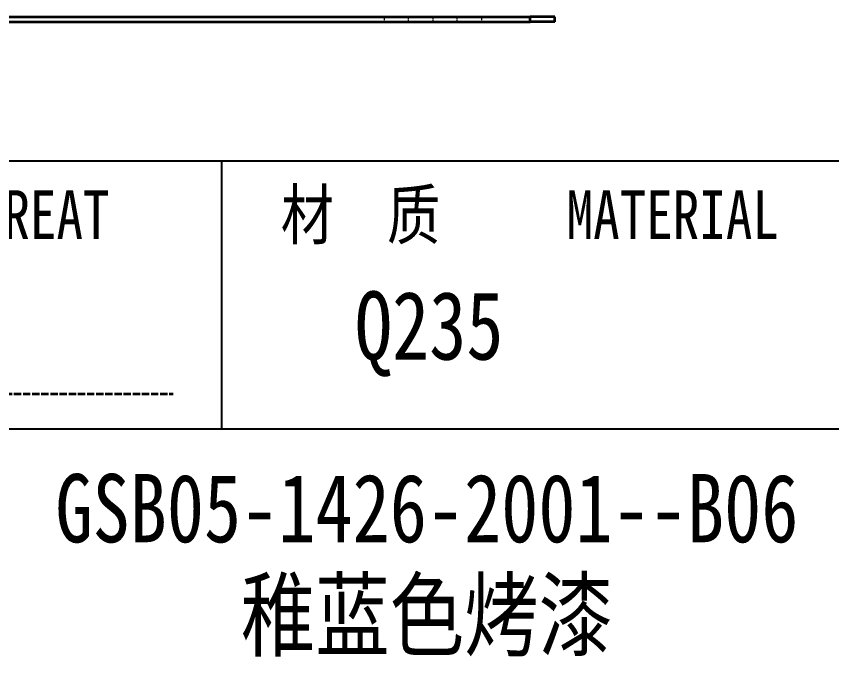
# Model space of a CAD drawing. Header units: millimetres. Extents: x 1333 to 190452, y -42879 to -5704.
# Drawn here: x 182234.4 to 182401.7, y -17630.5 to -17499.2 of the extents above; entities that cross this region are included whole.
import ezdxf
from ezdxf.enums import TextEntityAlignment as Align

# ---------------------------------------------------------------- set-up
doc = ezdxf.new("R2010")
doc.units = ezdxf.units.MM
doc.header["$LTSCALE"] = 0.5
for name, pattern in [('AM_ISO02W050x2', [3.75, 3, -0.75]), ('AM_ISO08W050x2', [9, 6, -0.75, 1.5, -0.75]), ('DASHDOT', [18.5, 12, -3, 0.5, -3]), ('DASHED', [15, 12, -3])]:
    doc.linetypes.add(name, pattern=pattern)
for name, color, linetype, lineweight in [('中心线', 2, 'AM_ISO08W050x2', 18), ('图框', 7, 'Continuous', 18), ('粗虚线', 6, 'AM_ISO02W050x2', 35), ('虚线', 1, 'AM_ISO02W050x2', 18)]:
    doc.layers.add(name, color=color, linetype=linetype, lineweight=lineweight)
for name, color, linetype in [('图\\M+19E79\\M+195B6\\M+18E9A', 7, 'Continuous'), ('材质', 7, 'Continuous'), ('表面处理', 7, 'Continuous')]:
    doc.layers.add(name, color=color, linetype=linetype)
doc.styles.add('国标', font='simfang.ttf', dxfattribs={"width": 0.8})

# ---------------------------------------------------------------- blocks, each defined once
blk = doc.blocks.new('GZDEH零件A3图框V01版')
at = {"layer": '图\\M+19E79\\M+195B6\\M+18E9A', "color": 7}
blk.add_line((3272.49, -1788.461), (3092.49, -1788.461), dxfattribs=at)
at = {"layer": '图\\M+19E79\\M+195B6\\M+18E9A', "color": 9}
for p, q in [((3272.49, -1788.461), (3092.49, -1788.461)), ((3124.99, -1788.461), (3124.99, -1802.211)), ((3181.99, -1802.211), (3092.49, -1802.211))]:
    blk.add_line(p, q, dxfattribs=at)
at = {"layer": '图\\M+19E79\\M+195B6\\M+18E9A', "color": 9, "style": '国标', "width": 0.8}
blk.add_text('材  质', height=2.5, dxfattribs=at).set_placement((3128.037, -1792.46))
for s, p in [('HEAT TREAT', (3112.454, -1792.456)), ('MATERIAL', (3148.136, -1792.46))]:
    blk.add_text(s, height=2.5, dxfattribs=at).set_placement(p, align=Align.CENTER)
blk = doc.blocks.new('DEH A3')
at = {"layer": '图框'}
blk.add_blockref('GZDEH零件A3图框V01版', (-2857.49, 1846.461), dxfattribs=at)

msp = doc.modelspace()

# ---------------------------------------------------------------- linework, layer by layer
at = {"color": 7, "lineweight": 35}
for p, q in [((181924.86, -17499.284), (182339.86, -17499.284)), ((181924.86, -17500.284), (182339.86, -17500.284))]:
    msp.add_line(p, q, dxfattribs=at)
at = {"color": 7, "lineweight": 35, "ltscale": 0.025}
for p, q in [((182339.86, -17500.284), (182339.86, -17499.284)), ((182344.86, -17500.284), (182344.86, -17499.284))]:
    msp.add_line(p, q, dxfattribs=at)
at = {"color": 7, "lineweight": 35, "ltscale": 0.125}
for p, q in [((182344.86, -17499.284), (182339.86, -17499.284)), ((182344.86, -17500.284), (182339.86, -17500.284))]:
    msp.add_line(p, q, dxfattribs=at)
at = {"layer": '中心线', "linetype": 'DASHDOT', "lineweight": 13, "ltscale": 0.030015}
msp.add_line((182319.873, -17499.184), (182319.873, -17500.384), dxfattribs=at)
at = {"layer": '粗虚线'}
msp.add_line((182155.196, -17576.563), (182266.64, -17576.563), dxfattribs=at)
at = {"layer": '虚线', "linetype": 'DASHED', "lineweight": 13, "ltscale": 0.025}
for p, q in [((182309.873, -17499.284), (182309.873, -17500.284)), ((182309.873, -17499.284), (182309.873, -17500.284)), ((182314.873, -17500.284), (182314.873, -17499.284)), ((182324.873, -17500.284), (182324.873, -17499.284)), ((182329.873, -17499.284), (182329.873, -17500.284)), ((182329.873, -17499.284), (182329.873, -17500.284)), ((182339.86, -17499.284), (182339.86, -17500.284))]:
    msp.add_line(p, q, dxfattribs=at)

# ---------------------------------------------------------------- block references
at = {"layer": '图框', "xscale": 4, "yscale": 4, "zscale": 4}
msp.add_blockref('DEH A3', (181206.497, -17760.849), dxfattribs=at)

# ---------------------------------------------------------------- texts
at = {"layer": '材质', "color": 3, "style": '国标', "width": 0.8}
msp.add_text('Q235', height=14, dxfattribs=at).set_placement((182319.129, -17569.569), align=Align.CENTER)
at = {"layer": '表面处理', "color": 3, "style": '国标', "width": 0.8}
for s, p in [('GSB05-1426-2001--B06', (182318.653, -17607.009)), ('稚蓝色烤漆', (182318.653, -17628.913))]:
    msp.add_text(s, height=14, dxfattribs=at).set_placement(p, align=Align.CENTER)

doc.saveas('drawing.dxf')
